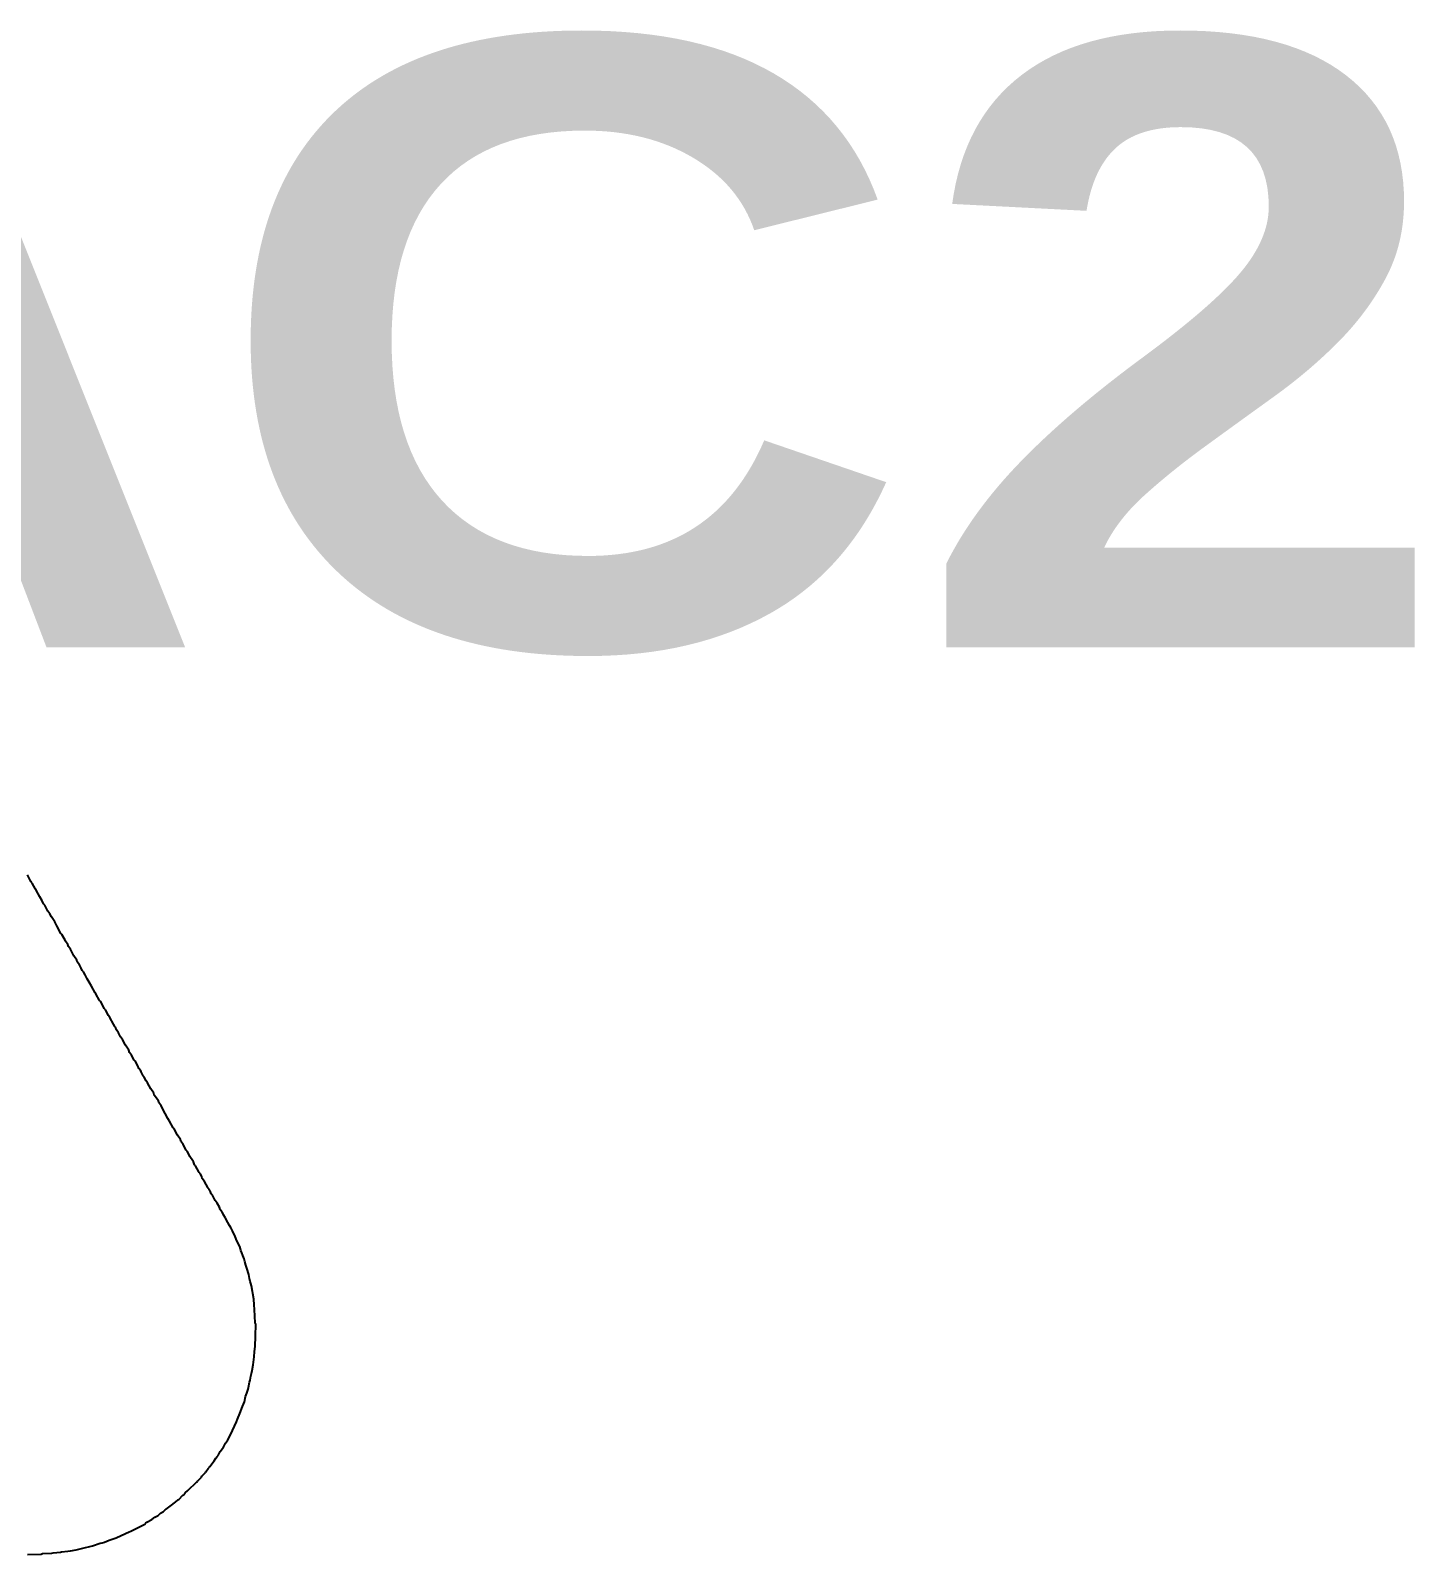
# Model space of a CAD drawing. Header units: inches. Extents: x -4 to 182, y -4 to 85.
# Drawn here: x 46.089 to 49.558, y 32.087 to 35.908 of the extents above; entities that cross this region are included whole.
import ezdxf

# ---------------------------------------------------------------- set-up
doc = ezdxf.new("R2010")
doc.units = ezdxf.units.IN
doc.layers.add('Bottom Overlay', color=54, linetype='Continuous')
doc.layers.add('Top Overlay', color=2, linetype='Continuous')
doc.styles.add('Arial Black_Bold', font='', dxfattribs={"height": 0.2})
doc.styles.get('Arial Black_Bold').set_extended_font_data('Arial Black', bold=True)

msp = doc.modelspace()

# ---------------------------------------------------------------- linework, layer by layer
at = {"layer": 'Bottom Overlay'}
for p, q in [((46.09, 33.7739), (46.081, 33.7907)), ((46.0911, 33.7716), (46.09, 33.7739)), ((46.0934, 33.7694), (46.0911, 33.7716)), ((46.1012, 33.7547), (46.0934, 33.7694)), ((46.1035, 33.7525), (46.1012, 33.7547)), ((46.1125, 33.7356), (46.1035, 33.7525)), ((46.1181, 33.7255), (46.1125, 33.7356)), ((46.1215, 33.7176), (46.1181, 33.7255)), ((46.1249, 33.7143), (46.1215, 33.7176)), ((46.1327, 33.6996), (46.1249, 33.7143)), ((46.1372, 33.6929), (46.1327, 33.6996)), ((46.1417, 33.685), (46.1372, 33.6929)), ((46.1496, 33.6727), (46.1417, 33.685)), ((46.1552, 33.6625), (46.1496, 33.6727)), ((46.1653, 33.6434), (46.1552, 33.6625)), ((46.1676, 33.6412), (46.1653, 33.6434)), ((46.1755, 33.6266), (46.1676, 33.6412)), ((46.1766, 33.6243), (46.1755, 33.6266)), ((46.1822, 33.6164), (46.1766, 33.6243)), ((46.1845, 33.6108), (46.1822, 33.6164)), ((46.189, 33.6041), (46.1845, 33.6108)), ((46.1946, 33.5939), (46.189, 33.6041)), ((46.1974, 33.5878), (46.1946, 33.5939)), ((46.2047, 33.5771), (46.1974, 33.5878)), ((46.2058, 33.5726), (46.2047, 33.5771)), ((46.2114, 33.5647), (46.2058, 33.5726)), ((46.2159, 33.5568), (46.2114, 33.5647)), ((46.2182, 33.5512), (46.2159, 33.5568)), ((46.2216, 33.5478), (46.2182, 33.5512)), ((46.2261, 33.54), (46.2216, 33.5478)), ((46.2306, 33.5298), (46.2261, 33.54)), ((46.2362, 33.522), (46.2306, 33.5298)), ((46.2418, 33.5119), (46.2362, 33.522)), ((46.2508, 33.495), (46.2418, 33.5119)), ((46.253, 33.4927), (46.2508, 33.495)), ((46.262, 33.4759), (46.253, 33.4927)), ((46.2643, 33.4736), (46.262, 33.4759)), ((46.271, 33.4613), (46.2643, 33.4736)), ((46.2733, 33.4556), (46.271, 33.4613)), ((46.2767, 33.4523), (46.2733, 33.4556)), ((46.2845, 33.4376), (46.2767, 33.4523)), ((46.2857, 33.4354), (46.2845, 33.4376)), ((46.2879, 33.4331), (46.2857, 33.4354)), ((46.2969, 33.4163), (46.2879, 33.4331)), ((46.3003, 33.4107), (46.2969, 33.4163)), ((46.302, 33.409), (46.3003, 33.4107)), ((46.3048, 33.4017), (46.302, 33.409)), ((46.3093, 33.3949), (46.3048, 33.4017)), ((46.3149, 33.3848), (46.3093, 33.3949)), ((46.3194, 33.378), (46.3149, 33.3848)), ((46.3273, 33.3634), (46.3194, 33.378)), ((46.3284, 33.3612), (46.3273, 33.3634)), ((46.3306, 33.3589), (46.3284, 33.3612)), ((46.3351, 33.3511), (46.3306, 33.3589)), ((46.3374, 33.3454), (46.3351, 33.3511)), ((46.3419, 33.3387), (46.3374, 33.3454)), ((46.3486, 33.3263), (46.3419, 33.3387)), ((46.3509, 33.3241), (46.3486, 33.3263)), ((46.3576, 33.3117), (46.3509, 33.3241)), ((46.3604, 33.3055), (46.3576, 33.3117)), ((46.3655, 33.2993), (46.3604, 33.3055)), ((46.3666, 33.2971), (46.3655, 33.2993)), ((46.3711, 33.287), (46.3666, 33.2971)), ((46.3734, 33.2847), (46.3711, 33.287)), ((46.379, 33.2746), (46.3734, 33.2847)), ((46.3824, 33.269), (46.379, 33.2746)), ((46.3902, 33.2543), (46.3824, 33.269)), ((46.3981, 33.2431), (46.3902, 33.2543)), ((46.3992, 33.2386), (46.3981, 33.2431)), ((46.4094, 33.224), (46.3992, 33.2386)), ((46.4105, 33.2195), (46.4094, 33.224)), ((46.4161, 33.2116), (46.4105, 33.2195)), ((46.4262, 33.1925), (46.4161, 33.2116)), ((46.433, 33.1801), (46.4262, 33.1925)), ((46.4375, 33.1734), (46.433, 33.1801)), ((46.4465, 33.1565), (46.4375, 33.1734)), ((46.4487, 33.1543), (46.4465, 33.1565)), ((46.4543, 33.1442), (46.4487, 33.1543)), ((46.4571, 33.138), (46.4543, 33.1442)), ((46.4645, 33.1273), (46.4571, 33.138)), ((46.4656, 33.1228), (46.4645, 33.1273)), ((46.4712, 33.1149), (46.4656, 33.1228)), ((46.4791, 33.1003), (46.4712, 33.1149)), ((46.4813, 33.098), (46.4791, 33.1003)), ((46.4858, 33.0902), (46.4813, 33.098)), ((46.4881, 33.0846), (46.4858, 33.0902)), ((46.4959, 33.0733), (46.4881, 33.0846)), ((46.4971, 33.0711), (46.4959, 33.0733)), ((46.5004, 33.0632), (46.4971, 33.0711)), ((46.5027, 33.0609), (46.5004, 33.0632)), ((46.5106, 33.0463), (46.5027, 33.0609)), ((46.5117, 33.0441), (46.5106, 33.0463)), ((46.5139, 33.0418), (46.5117, 33.0441)), ((46.5184, 33.034), (46.5139, 33.0418)), ((46.5196, 33.0295), (46.5184, 33.034)), ((46.5252, 33.0216), (46.5196, 33.0295)), ((46.533, 33.007), (46.5252, 33.0216)), ((46.5342, 33.0047), (46.533, 33.007)), ((46.5364, 33.0025), (46.5342, 33.0047)), ((46.5375, 33.0002), (46.5364, 33.0025)), ((46.5392, 32.9985), (46.5375, 33.0002)), ((46.542, 32.9912), (46.5392, 32.9985)), ((46.5443, 32.989), (46.542, 32.9912)), ((46.5522, 32.9744), (46.5443, 32.989)), ((46.5567, 32.9676), (46.5522, 32.9744)), ((46.5623, 32.9575), (46.5567, 32.9676)), ((46.5645, 32.9519), (46.5623, 32.9575)), ((46.5668, 32.9496), (46.5645, 32.9519)), ((46.5679, 32.9474), (46.5668, 32.9496)), ((46.5696, 32.9457), (46.5679, 32.9474)), ((46.5724, 32.9384), (46.5696, 32.9457)), ((46.5769, 32.9316), (46.5724, 32.9384)), ((46.5836, 32.9193), (46.5769, 32.9316)), ((46.5876, 32.9119), (46.5836, 32.9193)), ((46.5921, 32.9052), (46.5876, 32.9119)), ((46.5949, 32.8979), (46.5921, 32.9052)), ((46.6022, 32.8838), (46.5949, 32.8979)), ((46.6061, 32.8731), (46.6022, 32.8838)), ((46.6134, 32.8591), (46.6061, 32.8731)), ((46.6151, 32.8529), (46.6134, 32.8591)), ((46.6163, 32.8484), (46.6151, 32.8529)), ((46.6185, 32.8428), (46.6163, 32.8484)), ((46.6213, 32.8366), (46.6185, 32.8428)), ((46.6247, 32.8276), (46.6213, 32.8366)), ((46.6264, 32.8214), (46.6247, 32.8276)), ((46.6286, 32.8124), (46.6264, 32.8214)), ((46.6326, 32.7995), (46.6286, 32.8124)), ((46.6348, 32.7939), (46.6326, 32.7995)), ((46.6359, 32.7883), (46.6348, 32.7939)), ((46.6376, 32.7787), (46.6359, 32.7883)), ((46.6399, 32.7708), (46.6376, 32.7787)), ((46.641, 32.7663), (46.6399, 32.7708)), ((46.6427, 32.7601), (46.641, 32.7663)), ((46.6483, 32.7264), (46.6427, 32.7601)), ((46.6494, 32.7129), (46.6483, 32.7264)), ((46.6506, 32.7005), (46.6494, 32.7129)), ((46.6522, 32.6674), (46.6506, 32.7005)), ((46.6517, 32.6083), (46.6528, 32.6342)), ((46.6534, 32.664), (46.6522, 32.6674)), ((46.6528, 32.6342), (46.6534, 32.664)), ((46.6494, 32.5825), (46.6506, 32.596)), ((46.6506, 32.596), (46.6517, 32.6083)), ((46.6449, 32.5476), (46.6472, 32.5622)), ((46.6472, 32.5622), (46.6494, 32.5825)), ((46.6354, 32.5054), (46.6382, 32.5184)), ((46.6382, 32.5184), (46.6393, 32.524)), ((46.6393, 32.524), (46.6404, 32.5285)), ((46.6404, 32.5285), (46.6416, 32.5341)), ((46.6416, 32.5341), (46.6432, 32.5403)), ((46.6432, 32.5403), (46.6449, 32.5476)), ((46.6253, 32.4695), (46.6281, 32.4824)), ((46.6281, 32.4824), (46.6314, 32.4914)), ((46.6314, 32.4914), (46.6342, 32.5009)), ((46.6342, 32.5009), (46.6354, 32.5054)), ((46.614, 32.4402), (46.6202, 32.4577)), ((46.6202, 32.4577), (46.6253, 32.4695)), ((46.5949, 32.3975), (46.605, 32.4189)), ((46.605, 32.4189), (46.6078, 32.4262)), ((46.6078, 32.4262), (46.614, 32.4402)), ((46.5724, 32.3559), (46.578, 32.366)), ((46.578, 32.366), (46.5825, 32.3728)), ((46.5825, 32.3728), (46.5893, 32.3851)), ((46.5893, 32.3851), (46.5949, 32.3975)), ((46.5494, 32.3216), (46.5538, 32.3283)), ((46.5538, 32.3283), (46.5567, 32.3323)), ((46.5567, 32.3323), (46.5589, 32.3345)), ((46.5589, 32.3345), (46.56, 32.3368)), ((46.56, 32.3368), (46.5645, 32.3446)), ((46.5645, 32.3446), (46.5724, 32.3559)), ((46.5184, 32.2828), (46.5274, 32.2918)), ((46.5274, 32.2918), (46.5285, 32.294)), ((46.5285, 32.294), (46.5342, 32.3019)), ((46.5342, 32.3019), (46.5375, 32.3053)), ((46.5375, 32.3053), (46.5387, 32.3075)), ((46.5387, 32.3075), (46.5494, 32.3216)), ((46.4836, 32.2468), (46.5055, 32.2687)), ((46.5055, 32.2687), (46.5072, 32.2693)), ((46.5072, 32.2693), (46.5083, 32.2716)), ((46.5083, 32.2716), (46.5173, 32.2806)), ((46.5173, 32.2806), (46.5184, 32.2828)), ((46.4392, 32.208), (46.4532, 32.2187)), ((46.4532, 32.2187), (46.4538, 32.2204)), ((46.4538, 32.2204), (46.456, 32.2215)), ((46.456, 32.2215), (46.4583, 32.2238)), ((46.4583, 32.2238), (46.4605, 32.2249)), ((46.4605, 32.2249), (46.4706, 32.235)), ((46.4706, 32.235), (46.4729, 32.2361)), ((46.4729, 32.2361), (46.4757, 32.2389)), ((46.4757, 32.2389), (46.4768, 32.2412)), ((46.4768, 32.2412), (46.4836, 32.2468)), ((46.3807, 32.1675), (46.393, 32.1743)), ((46.393, 32.1743), (46.4009, 32.1799)), ((46.4009, 32.1799), (46.4088, 32.1844)), ((46.4088, 32.1844), (46.4144, 32.19)), ((46.4144, 32.19), (46.4223, 32.1945)), ((46.4223, 32.1945), (46.4268, 32.199)), ((46.4268, 32.199), (46.429, 32.2001)), ((46.429, 32.2001), (46.4392, 32.208)), ((46.316, 32.1344), (46.3363, 32.1434)), ((46.3363, 32.1434), (46.3402, 32.1451)), ((46.3402, 32.1451), (46.3751, 32.163)), ((46.3751, 32.163), (46.3784, 32.1664)), ((46.3784, 32.1664), (46.3807, 32.1675)), ((46.189, 32.0961), (46.2036, 32.0984)), ((46.2036, 32.0984), (46.2098, 32.1001)), ((46.2098, 32.1001), (46.2171, 32.1018)), ((46.2171, 32.1018), (46.2441, 32.1085)), ((46.2441, 32.1085), (46.2637, 32.1147)), ((46.2637, 32.1147), (46.2682, 32.1158)), ((46.2682, 32.1158), (46.2744, 32.1175)), ((46.2744, 32.1175), (46.28, 32.1198)), ((46.28, 32.1198), (46.2862, 32.1226)), ((46.2862, 32.1226), (46.3037, 32.1287)), ((46.3037, 32.1287), (46.316, 32.1344)), ((46.0816, 32.0866), (46.1153, 32.0877)), ((46.1153, 32.0877), (46.1187, 32.0888)), ((46.1187, 32.0888), (46.1423, 32.09)), ((46.1423, 32.09), (46.1457, 32.0911)), ((46.1457, 32.0911), (46.1637, 32.0922)), ((46.1637, 32.0922), (46.167, 32.0933)), ((46.167, 32.0933), (46.1822, 32.095)), ((46.1822, 32.095), (46.189, 32.0961))]:
    msp.add_line(p, q, dxfattribs=at)

# ---------------------------------------------------------------- texts
at = {"layer": 'Top Overlay', "style": 'Arial Black_Bold'}
msp.add_text('AC1         AC2', height=1.524, dxfattribs=at).set_placement((33.8137, 34.3609))

doc.saveas('drawing.dxf')
